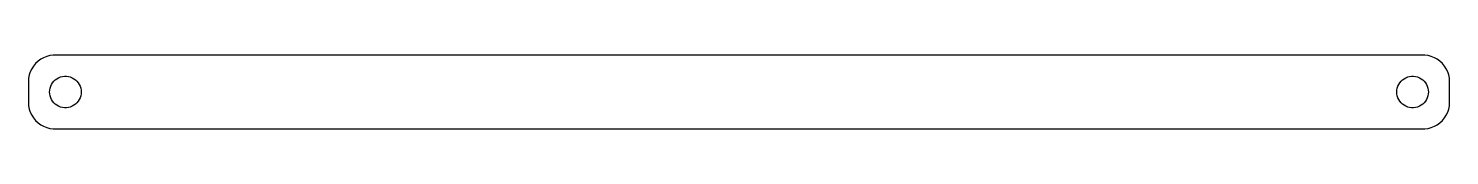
# Model space of a CAD drawing. Header units: metres. Extents: x -134 to 134, y 17 to 31.
import ezdxf

# ---------------------------------------------------------------- set-up
doc = ezdxf.new("R2010")
doc.units = ezdxf.units.M

msp = doc.modelspace()

# ---------------------------------------------------------------- linework, layer by layer
for p, q in [((-132.687, 29.8526), (-133.145, 29.4227)), ((-132.179, 30.2216), (-132.687, 29.8526)), ((-131.629, 30.5241), (-132.179, 30.2216)), ((-131.045, 30.7553), (-131.629, 30.5241)), ((-130.437, 30.9114), (-131.045, 30.7553)), ((-129.814, 30.9901), (-130.437, 30.9114)), ((129.814, 30.9901), (-129.814, 30.9901)), ((130.437, 30.9114), (129.814, 30.9901)), ((131.045, 30.7553), (130.437, 30.9114)), ((131.629, 30.5241), (131.045, 30.7553)), ((132.179, 30.2216), (131.629, 30.5241)), ((132.687, 29.8526), (132.179, 30.2216)), ((133.145, 29.4227), (132.687, 29.8526)), ((-134.343, 27.2434), (-134.461, 26.6267)), ((-134.149, 27.8406), (-134.343, 27.2434)), ((-133.882, 28.4088), (-134.149, 27.8406)), ((-133.545, 28.9389), (-133.882, 28.4088)), ((-133.145, 29.4227), (-133.545, 28.9389)), ((-128.427, 26.8532), (-128.062, 26.9469)), ((-128.062, 26.9469), (-127.688, 26.9941)), ((-127.688, 26.9941), (-127.312, 26.9941)), ((-127.312, 26.9941), (-126.938, 26.9469)), ((-126.938, 26.9469), (-126.573, 26.8532)), ((126.573, 26.8532), (126.938, 26.9469)), ((126.938, 26.9469), (127.312, 26.9941)), ((127.312, 26.9941), (127.688, 26.9941)), ((127.688, 26.9941), (128.062, 26.9469)), ((128.062, 26.9469), (128.427, 26.8532)), ((133.545, 28.9389), (133.145, 29.4227)), ((133.882, 28.4088), (133.545, 28.9389)), ((134.149, 27.8406), (133.882, 28.4088)), ((134.343, 27.2434), (134.149, 27.8406)), ((134.461, 26.6267), (134.343, 27.2434)), ((-134.461, 26.6267), (-134.5, 26)), ((-134.5, 26), (-134.5, 22)), ((-130.5, 24), (-130.476, 24.376)), ((-130.476, 24.376), (-130.406, 24.7461)), ((-130.406, 24.7461), (-130.289, 25.1044)), ((-130.289, 25.1044), (-130.129, 25.4453)), ((-130.129, 25.4453), (-129.927, 25.7634)), ((-129.927, 25.7634), (-129.687, 26.0536)), ((-129.687, 26.0536), (-129.412, 26.3115)), ((-129.412, 26.3115), (-129.107, 26.533)), ((-129.107, 26.533), (-128.777, 26.7145)), ((-128.777, 26.7145), (-128.427, 26.8532)), ((-126.573, 26.8532), (-126.223, 26.7145)), ((-126.223, 26.7145), (-125.893, 26.533)), ((-125.893, 26.533), (-125.588, 26.3115)), ((-125.588, 26.3115), (-125.313, 26.0536)), ((-125.313, 26.0536), (-125.073, 25.7634)), ((-125.073, 25.7634), (-124.871, 25.4453)), ((-124.871, 25.4453), (-124.711, 25.1044)), ((-124.711, 25.1044), (-124.594, 24.7461)), ((-124.594, 24.7461), (-124.524, 24.376)), ((-124.524, 24.376), (-124.5, 24)), ((124.5, 24), (124.524, 24.376)), ((124.524, 24.376), (124.594, 24.7461)), ((124.594, 24.7461), (124.711, 25.1044)), ((124.711, 25.1044), (124.871, 25.4453)), ((124.871, 25.4453), (125.073, 25.7634)), ((125.073, 25.7634), (125.313, 26.0536)), ((125.313, 26.0536), (125.588, 26.3115)), ((125.588, 26.3115), (125.893, 26.533)), ((125.893, 26.533), (126.223, 26.7145)), ((126.223, 26.7145), (126.573, 26.8532)), ((128.427, 26.8532), (128.777, 26.7145)), ((128.777, 26.7145), (129.107, 26.533)), ((129.107, 26.533), (129.412, 26.3115)), ((129.412, 26.3115), (129.687, 26.0536)), ((129.687, 26.0536), (129.927, 25.7634)), ((129.927, 25.7634), (130.129, 25.4453)), ((130.129, 25.4453), (130.289, 25.1044)), ((130.289, 25.1044), (130.406, 24.7461)), ((130.406, 24.7461), (130.476, 24.376)), ((130.476, 24.376), (130.5, 24)), ((134.5, 26), (134.461, 26.6267)), ((134.5, 22), (134.5, 26)), ((-134.5, 22), (-134.461, 21.3733)), ((-130.476, 23.624), (-130.5, 24)), ((-130.406, 23.2539), (-130.476, 23.624)), ((-130.289, 22.8956), (-130.406, 23.2539)), ((-130.129, 22.5547), (-130.289, 22.8956)), ((-129.927, 22.2366), (-130.129, 22.5547)), ((-129.687, 21.9464), (-129.927, 22.2366)), ((-129.412, 21.6885), (-129.687, 21.9464)), ((-129.107, 21.467), (-129.412, 21.6885)), ((-125.588, 21.6885), (-125.893, 21.467)), ((-125.313, 21.9464), (-125.588, 21.6885)), ((-125.073, 22.2366), (-125.313, 21.9464)), ((-124.871, 22.5547), (-125.073, 22.2366)), ((-124.711, 22.8956), (-124.871, 22.5547)), ((-124.594, 23.2539), (-124.711, 22.8956)), ((-124.524, 23.624), (-124.594, 23.2539)), ((-124.5, 24), (-124.524, 23.624)), ((124.524, 23.624), (124.5, 24)), ((124.594, 23.2539), (124.524, 23.624)), ((124.711, 22.8956), (124.594, 23.2539)), ((124.871, 22.5547), (124.711, 22.8956)), ((125.073, 22.2366), (124.871, 22.5547)), ((125.313, 21.9464), (125.073, 22.2366)), ((125.588, 21.6885), (125.313, 21.9464)), ((125.893, 21.467), (125.588, 21.6885)), ((129.412, 21.6885), (129.107, 21.467)), ((129.687, 21.9464), (129.412, 21.6885)), ((129.927, 22.2366), (129.687, 21.9464)), ((130.129, 22.5547), (129.927, 22.2366)), ((130.289, 22.8956), (130.129, 22.5547)), ((130.406, 23.2539), (130.289, 22.8956)), ((130.476, 23.624), (130.406, 23.2539)), ((130.5, 24), (130.476, 23.624)), ((134.461, 21.3733), (134.5, 22)), ((-134.461, 21.3733), (-134.343, 20.7566)), ((-134.343, 20.7566), (-134.149, 20.1594)), ((-134.149, 20.1594), (-133.882, 19.5912)), ((-133.882, 19.5912), (-133.545, 19.0611)), ((-133.545, 19.0611), (-133.145, 18.5773)), ((-128.777, 21.2855), (-129.107, 21.467)), ((-128.427, 21.1468), (-128.777, 21.2855)), ((-128.062, 21.0531), (-128.427, 21.1468)), ((-127.688, 21.0059), (-128.062, 21.0531)), ((-127.312, 21.0059), (-127.688, 21.0059)), ((-126.938, 21.0531), (-127.312, 21.0059)), ((-126.573, 21.1468), (-126.938, 21.0531)), ((-126.223, 21.2855), (-126.573, 21.1468)), ((-125.893, 21.467), (-126.223, 21.2855)), ((126.223, 21.2855), (125.893, 21.467)), ((126.573, 21.1468), (126.223, 21.2855)), ((126.938, 21.0531), (126.573, 21.1468)), ((127.312, 21.0059), (126.938, 21.0531)), ((127.688, 21.0059), (127.312, 21.0059)), ((128.062, 21.0531), (127.688, 21.0059)), ((128.427, 21.1468), (128.062, 21.0531)), ((128.777, 21.2855), (128.427, 21.1468)), ((129.107, 21.467), (128.777, 21.2855)), ((133.145, 18.5773), (133.545, 19.0611)), ((133.545, 19.0611), (133.882, 19.5912)), ((133.882, 19.5912), (134.149, 20.1594)), ((134.149, 20.1594), (134.343, 20.7566)), ((134.343, 20.7566), (134.461, 21.3733)), ((-133.145, 18.5773), (-132.687, 18.1474)), ((-132.687, 18.1474), (-132.179, 17.7784)), ((-132.179, 17.7784), (-131.629, 17.4759)), ((-131.629, 17.4759), (-131.045, 17.2447)), ((-131.045, 17.2447), (-130.437, 17.0886)), ((-130.437, 17.0886), (-129.814, 17.0099)), ((-129.814, 17.0099), (129.814, 17.0099)), ((129.814, 17.0099), (130.437, 17.0886)), ((130.437, 17.0886), (131.045, 17.2447)), ((131.045, 17.2447), (131.629, 17.4759)), ((131.629, 17.4759), (132.179, 17.7784)), ((132.179, 17.7784), (132.687, 18.1474)), ((132.687, 18.1474), (133.145, 18.5773))]:
    msp.add_line(p, q)

doc.saveas('drawing.dxf')
